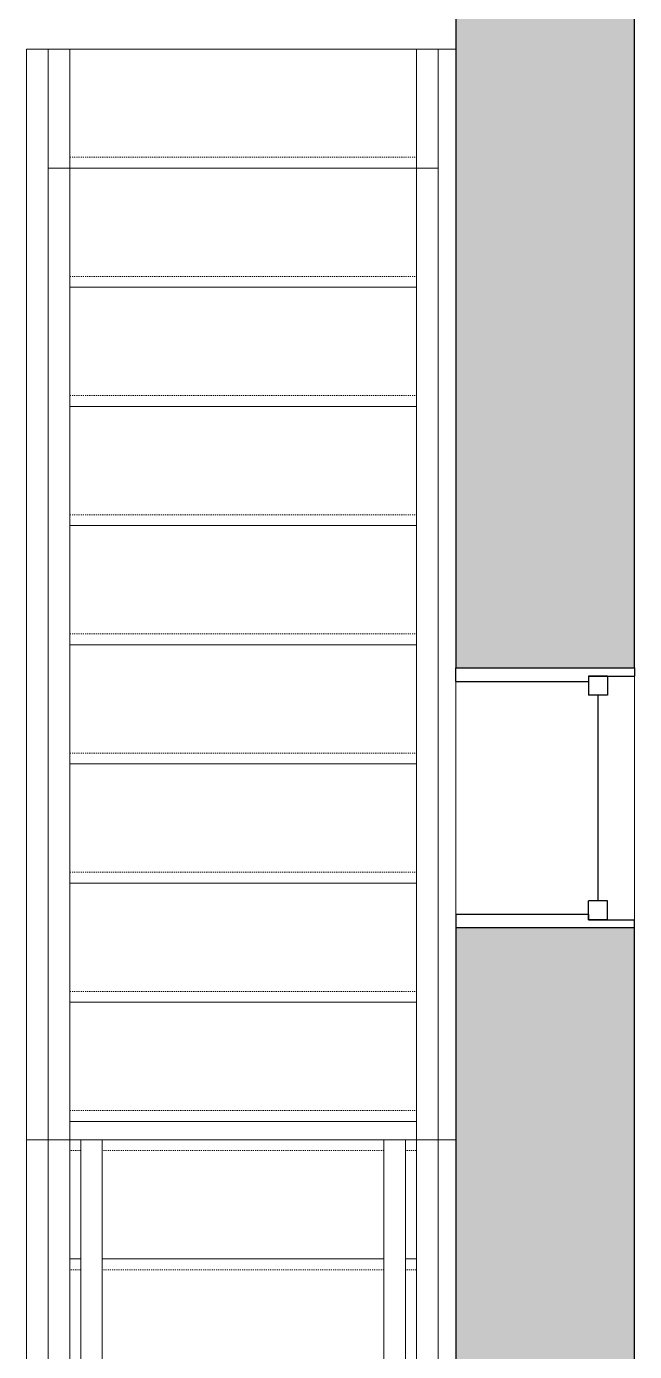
# Model space of a CAD drawing. Header units: inches. Extents: x -1176 to 1482, y -2527 to 978.
# Drawn here: x 1171.6 to 1227.7, y 359.3 to 481.7 of the extents above; entities that cross this region are included whole.
import ezdxf

# ---------------------------------------------------------------- set-up
doc = ezdxf.new("R2010")
doc.units = ezdxf.units.IN
doc.header["$MEASUREMENT"] = 0
doc.linetypes.add('Overhead 1_16_', pattern=[0.101562, 0.0625, -0.039062])
for name, color, linetype, lineweight in [('A-FLOR-HRAL', 11, 'Continuous', 18), ('A-GLAZ', 151, 'Continuous', 18), ('A-WALL', 113, 'Continuous', 18), ('A-WALL-PATT', 111, 'Continuous', 18), ('S-STRS', 31, 'Continuous', 18)]:
    doc.layers.add(name, color=color, linetype=linetype, lineweight=lineweight)

# ---------------------------------------------------------------- blocks, each defined once
blk = doc.blocks.new('Double Hung - 24_ x 48_-4891590-3rd Floor Power _ Signal')
at = {"layer": 'A-GLAZ', "color": 8, "lineweight": 30}
for p, q in [((-12, 8.25), (-11.25, 8.25)), ((-11.25, 4), (-11.25, 8.25)), ((11.25, 4), (11.25, 8.25)), ((12, 8.25), (11.25, 8.25)), ((-11.25, 5.75), (-11.25, 4)), ((-11.25, 5.75), (-9.5, 5.75)), ((-9.5, 5.75), (-9.5, 4)), ((9.5, 5.75), (9.5, 4)), ((11.25, 5.75), (9.5, 5.75)), ((11.25, 5.75), (11.25, 4)), ((-11.25, 4), (-9.5, 4)), ((-11.25, 4), (-10.75, 4)), ((-10.75, -8.25), (-10.75, 4)), ((-9.5, 4.875), (9.5, 4.875)), ((11.25, 4), (9.5, 4)), ((10.75, 4), (11.25, 4)), ((10.75, 4), (10.75, -8.25)), ((-10.75, -8.25), (-12, -8.25)), ((10.75, -8.25), (12, -8.25))]:
    blk.add_line(p, q, dxfattribs=at)
blk = doc.blocks.new('Top Rail Type - Top Rail_Internal_-7822948-3rd Floor Power _ Signal')
at = {"layer": 'A-FLOR-HRAL', "lineweight": 9}
for p, q in [((1173.6, 378.89), (1175.6, 378.89)), ((1173.6, 340.39), (1173.6, 378.89)), ((1175.6, 378.89), (1175.6, 340.39)), ((1175.6, 340.39), (1173.6, 340.39))]:
    blk.add_line(p, q, dxfattribs=at)
blk = doc.blocks.new('Top Rail Type - Top Rail_Internal_-V96-3rd Floor Power _ Signal')
at = {"layer": 'A-FLOR-HRAL', "lineweight": 9}
for p, q in [((1175.6, 378.89), (1173.6, 378.89)), ((1173.6, 378.89), (1173.6, 271.5)), ((1175.6, 378.89), (1175.6, 272.43)), ((1173.6, 271.5), (1175.6, 272.43))]:
    blk.add_line(p, q, dxfattribs=at)
at = {"layer": 'A-FLOR-HRAL', "linetype": 'Overhead 1_16_', "lineweight": 9}
for p, q in [((1175.6, 272.43), (1175.6, 191.89)), ((1173.6, 271.5), (1173.6, 191.89)), ((1173.6, 191.89), (1173.6, 180.89)), ((1175.6, 191.89), (1175.6, 180.89)), ((1175.6, 180.89), (1173.6, 180.89))]:
    blk.add_line(p, q, dxfattribs=at)
blk = doc.blocks.new('Handrail Type - Handrail_Internal_-7822960-3rd Floor Power _ Signal')
at = {"layer": 'A-FLOR-HRAL', "lineweight": 9}
for p, q in [((1176.6, 378.89), (1178.6, 378.89)), ((1176.6, 330.49), (1176.6, 378.89)), ((1178.6, 378.89), (1178.6, 330.49)), ((1178.6, 330.49), (1176.6, 330.49))]:
    blk.add_line(p, q, dxfattribs=at)
blk = doc.blocks.new('Handrail Type - Handrail_Internal_-V97-3rd Floor Power _ Signal')
at = {"layer": 'A-FLOR-HRAL', "lineweight": 9}
for p, q in [((1178.6, 378.89), (1176.6, 378.89)), ((1176.6, 378.89), (1176.6, 272.9)), ((1178.6, 378.89), (1178.6, 273.83)), ((1176.6, 272.9), (1178.6, 273.83))]:
    blk.add_line(p, q, dxfattribs=at)
at = {"layer": 'A-FLOR-HRAL', "linetype": 'Overhead 1_16_', "lineweight": 9}
for p, q in [((1176.6, 272.9), (1176.6, 191.89)), ((1178.6, 273.83), (1178.6, 191.89)), ((1176.6, 191.89), (1176.6, 180.89)), ((1178.6, 191.89), (1178.6, 180.89)), ((1178.6, 180.89), (1176.6, 180.89))]:
    blk.add_line(p, q, dxfattribs=at)
blk = doc.blocks.new('Top Rail Type - Top Rail_Internal_-7822972-3rd Floor Power _ Signal')
at = {"layer": 'A-FLOR-HRAL', "lineweight": 9}
for p, q in [((1207.6, 378.89), (1209.6, 378.89)), ((1207.6, 340.39), (1207.6, 378.89)), ((1209.6, 378.89), (1209.6, 340.39)), ((1209.6, 340.39), (1207.6, 340.39))]:
    blk.add_line(p, q, dxfattribs=at)
blk = doc.blocks.new('Top Rail Type - Top Rail_Internal_-V98-3rd Floor Power _ Signal')
at = {"layer": 'A-FLOR-HRAL', "lineweight": 9}
for p, q in [((1209.6, 378.89), (1207.6, 378.89)), ((1207.6, 378.89), (1207.6, 287.35)), ((1209.6, 378.89), (1209.6, 288.29)), ((1207.6, 287.35), (1209.6, 288.29))]:
    blk.add_line(p, q, dxfattribs=at)
at = {"layer": 'A-FLOR-HRAL', "linetype": 'Overhead 1_16_', "lineweight": 9}
for p, q in [((1209.6, 288.29), (1209.6, 191.89)), ((1207.6, 287.35), (1207.6, 191.89)), ((1207.6, 191.89), (1207.6, 180.89)), ((1209.6, 191.89), (1209.6, 180.89)), ((1209.6, 180.89), (1207.6, 180.89))]:
    blk.add_line(p, q, dxfattribs=at)
blk = doc.blocks.new('Handrail Type - Handrail_Internal_-7822984-3rd Floor Power _ Signal')
at = {"layer": 'A-FLOR-HRAL', "lineweight": 9}
for p, q in [((1204.6, 378.89), (1206.6, 378.89)), ((1204.6, 330.49), (1204.6, 378.89)), ((1206.6, 378.89), (1206.6, 330.49)), ((1206.6, 330.49), (1204.6, 330.49))]:
    blk.add_line(p, q, dxfattribs=at)
blk = doc.blocks.new('Handrail Type - Handrail_Internal_-V99-3rd Floor Power _ Signal')
at = {"layer": 'A-FLOR-HRAL', "lineweight": 9}
for p, q in [((1206.6, 378.89), (1204.6, 378.89)), ((1204.6, 378.89), (1204.6, 285.95)), ((1206.6, 378.89), (1206.6, 286.89)), ((1204.6, 285.95), (1206.6, 286.89))]:
    blk.add_line(p, q, dxfattribs=at)
at = {"layer": 'A-FLOR-HRAL', "linetype": 'Overhead 1_16_', "lineweight": 9}
for p, q in [((1206.6, 286.89), (1206.6, 191.89)), ((1204.6, 285.95), (1204.6, 191.89)), ((1204.6, 191.89), (1204.6, 180.89)), ((1206.6, 191.89), (1206.6, 180.89)), ((1206.6, 180.89), (1204.6, 180.89))]:
    blk.add_line(p, q, dxfattribs=at)
blk = doc.blocks.new('Top Rail Type - Top Rail_Internal_-7823048-3rd Floor Power _ Signal')
at = {"layer": 'A-FLOR-HRAL', "lineweight": 9}
for p, q in [((1207.6, 479.58), (1209.6, 479.58)), ((1207.6, 468.58), (1207.6, 479.58)), ((1209.6, 479.58), (1209.6, 468.58)), ((1207.6, 378.89), (1207.6, 468.58)), ((1209.6, 468.58), (1207.6, 468.58)), ((1209.6, 468.58), (1209.6, 378.89)), ((1209.6, 288.29), (1209.6, 281.58)), ((1207.6, 281.58), (1207.6, 287.35)), ((1209.6, 281.58), (1207.6, 281.58))]:
    blk.add_line(p, q, dxfattribs=at)
blk = doc.blocks.new('Top Rail Type - Top Rail_Internal_-V100-3rd Floor Power _ Signal')
at = {"layer": 'A-FLOR-HRAL', "lineweight": 9}
for p, q in [((1207.6, 479.58), (1209.6, 479.58)), ((1207.6, 468.58), (1207.6, 479.58)), ((1209.6, 468.58), (1209.6, 479.58)), ((1207.6, 378.89), (1207.6, 468.58)), ((1209.6, 378.89), (1209.6, 468.58)), ((1209.6, 281.58), (1209.6, 288.29)), ((1207.6, 281.58), (1207.6, 287.35)), ((1207.6, 281.58), (1209.6, 281.58))]:
    blk.add_line(p, q, dxfattribs=at)
blk = doc.blocks.new('Top Rail Type - Top Rail_Internal_-7823060-3rd Floor Power _ Signal')
at = {"layer": 'A-FLOR-HRAL', "lineweight": 9}
for p, q in [((1173.6, 479.58), (1175.6, 479.58)), ((1173.6, 468.58), (1173.6, 479.58)), ((1175.6, 479.58), (1175.6, 468.58)), ((1173.6, 378.89), (1173.6, 468.58)), ((1175.6, 468.58), (1173.6, 468.58)), ((1175.6, 468.58), (1175.6, 378.89))]:
    blk.add_line(p, q, dxfattribs=at)
blk = doc.blocks.new('Top Rail Type - Top Rail_Internal_-V101-3rd Floor Power _ Signal')
at = {"layer": 'A-FLOR-HRAL', "lineweight": 9}
for p, q in [((1173.6, 479.58), (1175.6, 479.58)), ((1173.6, 468.58), (1173.6, 479.58)), ((1175.6, 468.58), (1175.6, 479.58)), ((1173.6, 378.89), (1173.6, 468.58)), ((1175.6, 378.89), (1175.6, 468.58))]:
    blk.add_line(p, q, dxfattribs=at)

msp = doc.modelspace()

# ---------------------------------------------------------------- hatches: boundary and pattern name
at = {"layer": 'A-WALL-PATT', "lineweight": 9}
h = msp.add_hatch(color=7, dxfattribs=at)
h.paths.add_polyline_path([(1223.65, 283.44), (1227.74, 283.44), (1227.74, 398.44), (1211.24, 398.44), (1211.24, 283.44)], flags=0)
h.paths.add_polyline_path([(1227.74, 422.44), (1227.74, 590.51), (1211.24, 590.51), (1211.24, 422.44)], flags=0)

# ---------------------------------------------------------------- linework, layer by layer
at = {"layer": 'A-WALL', "color": 8, "lineweight": 30}
for p, q in [((1227.74, 422.44), (1227.74, 590.51)), ((1211.24, 567.01), (1211.24, 422.44)), ((1211.24, 422.44), (1227.74, 422.44)), ((1211.24, 398.44), (1211.24, 283.44)), ((1227.74, 398.44), (1211.24, 398.44)), ((1227.74, 297.44), (1227.74, 398.44))]:
    msp.add_line(p, q, dxfattribs=at)
at = {"layer": 'A-WALL', "lineweight": 9}
for p, q in [((1211.24, 398.44), (1211.24, 422.44)), ((1227.74, 422.44), (1227.74, 398.44))]:
    msp.add_line(p, q, dxfattribs=at)
at = {"layer": 'S-STRS', "lineweight": 9}
for p, q in [((1173.6, 479.58), (1171.6, 479.58)), ((1171.6, 378.89), (1171.6, 479.58)), ((1175.6, 479.58), (1207.6, 479.58)), ((1211.24, 479.58), (1209.6, 479.58)), ((1175.6, 468.58), (1207.6, 468.58)), ((1175.6, 457.58), (1207.6, 457.58)), ((1175.6, 446.58), (1207.6, 446.58)), ((1175.6, 435.58), (1207.6, 435.58)), ((1175.6, 424.58), (1207.6, 424.58)), ((1175.6, 413.58), (1207.6, 413.58)), ((1175.6, 402.58), (1207.6, 402.58)), ((1175.6, 391.58), (1207.6, 391.58)), ((1175.6, 380.58), (1207.6, 380.58)), ((1173.6, 378.89), (1171.6, 378.89)), ((1171.6, 378.89), (1171.6, 270.57)), ((1176.6, 378.89), (1175.6, 378.89)), ((1204.6, 378.89), (1178.6, 378.89)), ((1207.6, 378.89), (1206.6, 378.89)), ((1211.24, 378.89), (1209.6, 378.89)), ((1176.6, 367.89), (1175.6, 367.89)), ((1204.6, 367.89), (1178.6, 367.89)), ((1207.6, 367.89), (1206.6, 367.89))]:
    msp.add_line(p, q, dxfattribs=at)
at = {"layer": 'S-STRS', "linetype": 'Overhead 1_16_', "lineweight": 9}
for p, q in [((1175.6, 469.58), (1207.6, 469.58)), ((1175.6, 458.58), (1207.6, 458.58)), ((1175.6, 447.58), (1207.6, 447.58)), ((1175.6, 436.58), (1207.6, 436.58)), ((1175.6, 425.58), (1207.6, 425.58)), ((1175.6, 414.58), (1207.6, 414.58)), ((1175.6, 403.58), (1207.6, 403.58)), ((1175.6, 392.58), (1207.6, 392.58)), ((1175.6, 381.58), (1207.6, 381.58)), ((1176.6, 377.89), (1175.6, 377.89)), ((1204.6, 377.89), (1178.6, 377.89)), ((1207.6, 377.89), (1206.6, 377.89)), ((1176.6, 366.89), (1175.6, 366.89)), ((1204.6, 366.89), (1178.6, 366.89)), ((1207.6, 366.89), (1206.6, 366.89))]:
    msp.add_line(p, q, dxfattribs=at)

# ---------------------------------------------------------------- block references
at = {"layer": 'A-FLOR-HRAL', "lineweight": 9}
for name in ['Top Rail Type - Top Rail_Internal_-7823060-3rd Floor Power _ Signal', 'Top Rail Type - Top Rail_Internal_-V101-3rd Floor Power _ Signal', 'Top Rail Type - Top Rail_Internal_-7823048-3rd Floor Power _ Signal', 'Top Rail Type - Top Rail_Internal_-V100-3rd Floor Power _ Signal', 'Top Rail Type - Top Rail_Internal_-7822948-3rd Floor Power _ Signal', 'Top Rail Type - Top Rail_Internal_-V96-3rd Floor Power _ Signal', 'Handrail Type - Handrail_Internal_-7822960-3rd Floor Power _ Signal', 'Handrail Type - Handrail_Internal_-V97-3rd Floor Power _ Signal', 'Handrail Type - Handrail_Internal_-7822984-3rd Floor Power _ Signal', 'Handrail Type - Handrail_Internal_-V99-3rd Floor Power _ Signal', 'Top Rail Type - Top Rail_Internal_-7822972-3rd Floor Power _ Signal', 'Top Rail Type - Top Rail_Internal_-V98-3rd Floor Power _ Signal']:
    msp.add_blockref(name, (0, 0), dxfattribs=at)
at = {"layer": 'A-GLAZ', "rotation": 269.9999999999999}
msp.add_blockref('Double Hung - 24_ x 48_-4891590-3rd Floor Power _ Signal', (1219.49, 410.44), dxfattribs=at)

doc.saveas('drawing.dxf')
